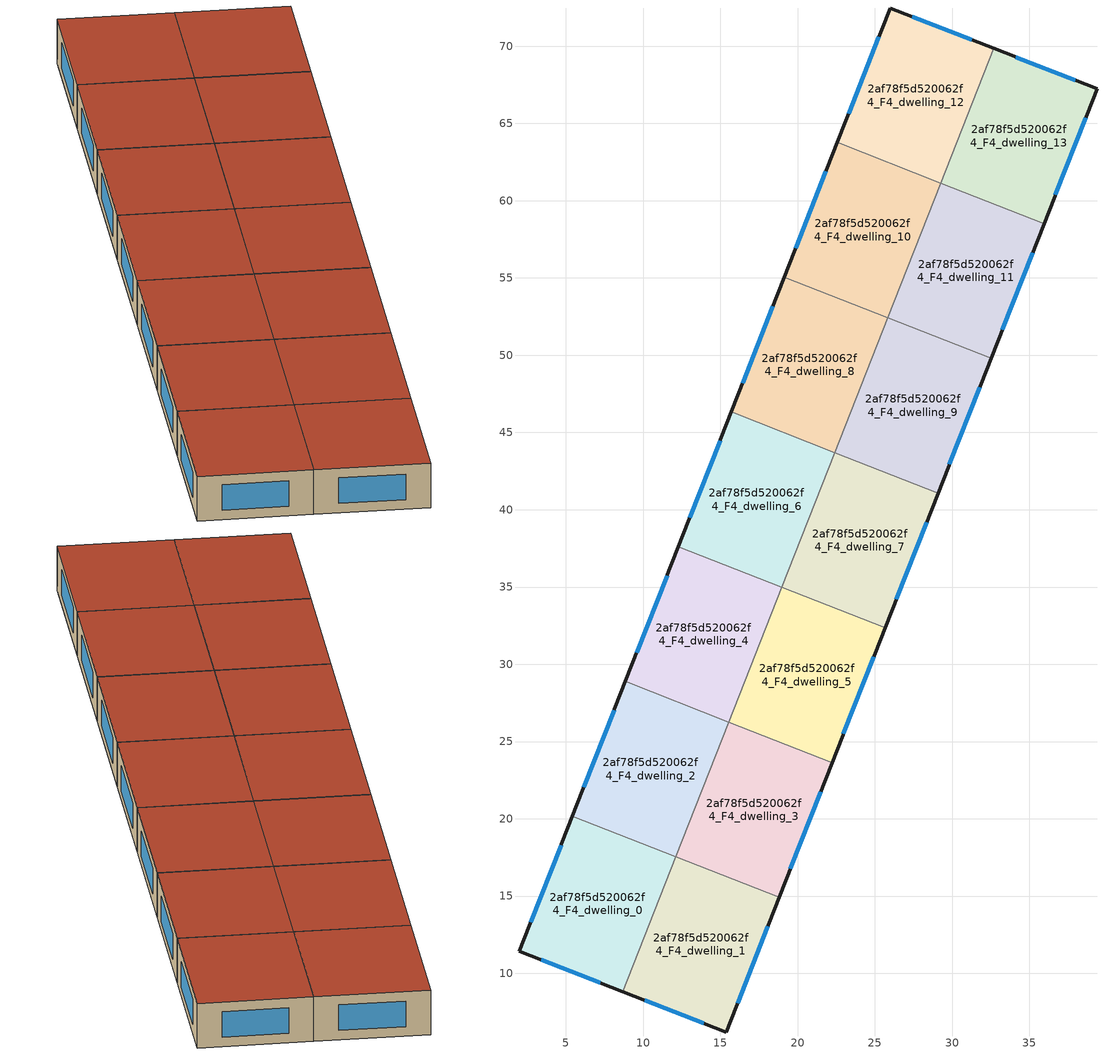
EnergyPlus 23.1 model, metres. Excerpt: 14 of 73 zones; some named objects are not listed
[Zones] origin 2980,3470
2af78f5d520062f4_F4_dwelling_0
 floor to 2af78f5d520062f4_F3_dwelling_0 (EU_floor_Construction): 12.11,17.54 8.68,8.82 1.99,11.43 5.42,20.17 z12
 wall outside (EU_wall_Construction): 5.42,20.17 1.99,11.43 8.68,8.82 z12:15
 wall to 2af78f5d520062f4_F4_dwelling_1 (EU_wall_Construction): 8.68,8.82 12.11,17.54 z12:15
 wall to 2af78f5d520062f4_F4_dwelling_2 (EU_wall_Construction): 12.11,17.54 5.42,20.17 z12:15
 window (EU_Window_Construction): 3.42,10.87 7.24,9.38 / 4.69,18.3 2.72,13.3 z12.64:14.36
 roof outside (EU_roof_Construction): 8.68,8.82 12.11,17.54 5.42,20.17 1.99,11.43 z15
2af78f5d520062f4_F4_dwelling_1
 floor to 2af78f5d520062f4_F3_dwelling_1 (EU_floor_Construction): 18.8,14.91 15.38,6.2 8.68,8.82 12.11,17.54 z12
 wall outside (EU_wall_Construction): 8.68,8.82 15.38,6.2 18.8,14.91 z12:15
 wall to 2af78f5d520062f4_F4_dwelling_3 (EU_wall_Construction): 18.8,14.91 12.11,17.54 z12:15
 window (EU_Window_Construction): 10.11,8.26 13.94,6.76 / 16.11,8.07 18.07,13.04 z12.64:14.36
 roof outside (EU_roof_Construction): 15.38,6.2 18.8,14.91 12.11,17.54 8.68,8.82 z15
2af78f5d520062f4_F4_dwelling_10
 floor to 2af78f5d520062f4_F3_dwelling_10 (EU_floor_Construction): 29.26,61.14 25.83,52.42 19.14,55.05 22.57,63.77 z12
 wall outside (EU_wall_Construction): 22.57,63.77 19.14,55.05 z12:15
 wall to 2af78f5d520062f4_F4_dwelling_8 (EU_wall_Construction): 19.14,55.05 25.83,52.42 z12:15
 wall to 2af78f5d520062f4_F4_dwelling_11 (EU_wall_Construction): 25.83,52.42 29.26,61.14 z12:15
 wall to 2af78f5d520062f4_F4_dwelling_12 (EU_wall_Construction): 29.26,61.14 22.57,63.77 z12:15
 window (EU_Window_Construction): 21.84,61.9 19.88,56.92 z12.64:14.36
 roof outside (EU_roof_Construction): 25.83,52.42 29.26,61.14 22.57,63.77 19.14,55.05 z15
2af78f5d520062f4_F4_dwelling_11
 floor to 2af78f5d520062f4_F3_dwelling_11 (EU_floor_Construction): 35.95,58.51 32.52,49.79 25.83,52.42 29.26,61.14 z12
 wall outside (EU_wall_Construction): 32.52,49.79 35.95,58.51 z12:15
 wall to 2af78f5d520062f4_F4_dwelling_9 (EU_wall_Construction): 25.83,52.42 32.52,49.79 z12:15
 wall to 2af78f5d520062f4_F4_dwelling_13 (EU_wall_Construction): 35.95,58.51 29.27,61.14 z12:15
 window (EU_Window_Construction): 33.26,51.66 35.22,56.64 z12.64:14.36
 roof outside (EU_roof_Construction): 32.52,49.79 35.95,58.51 29.26,61.14 25.83,52.42 z15
2af78f5d520062f4_F4_dwelling_12
 floor to 2af78f5d520062f4_F3_dwelling_12 (EU_floor_Construction): 32.7,69.86 29.27,61.14 22.57,63.77 25.99,72.47 z12
 wall outside (EU_wall_Construction): 32.7,69.86 25.99,72.47 22.57,63.77 z12:15
 wall to 2af78f5d520062f4_F4_dwelling_13 (EU_wall_Construction): 29.27,61.14 32.7,69.86 z12:15
 window (EU_Window_Construction): 25.26,70.61 23.3,65.63 / 31.26,70.42 27.43,71.91 z12.64:14.36
 roof outside (EU_roof_Construction): 29.27,61.14 32.7,69.86 25.99,72.47 22.57,63.77 z15
2af78f5d520062f4_F4_dwelling_13
 floor to 2af78f5d520062f4_F3_dwelling_13 (EU_floor_Construction): 39.39,67.24 35.95,58.51 29.27,61.14 32.7,69.86 z12
 wall outside (EU_wall_Construction): 35.95,58.51 39.39,67.24 32.7,69.86 z12:15
 window (EU_Window_Construction): 37.96,67.8 34.13,69.3 / 36.69,60.38 38.65,65.37 z12.64:14.36
 roof outside (EU_roof_Construction): 35.95,58.51 39.39,67.24 32.7,69.86 29.27,61.14 z15
2af78f5d520062f4_F4_dwelling_2
 floor to 2af78f5d520062f4_F3_dwelling_2 (EU_floor_Construction): 15.54,26.26 12.11,17.54 5.42,20.17 8.85,28.89 z12
 wall outside (EU_wall_Construction): 8.85,28.89 5.42,20.17 z12:15
 wall to 2af78f5d520062f4_F4_dwelling_4 (EU_wall_Construction): 15.54,26.26 8.85,28.89 z12:15
 wall to 2af78f5d520062f4_F4_dwelling_3 (EU_wall_Construction): 12.11,17.54 15.54,26.26 z12:15
 window (EU_Window_Construction): 8.12,27.02 6.16,22.04 z12.64:14.36
 roof outside (EU_roof_Construction): 12.11,17.54 15.54,26.26 8.85,28.89 5.42,20.17 z15
2af78f5d520062f4_F4_dwelling_3
 floor to 2af78f5d520062f4_F3_dwelling_3 (EU_floor_Construction): 22.23,23.63 18.8,14.91 12.11,17.54 15.54,26.26 z12
 wall outside (EU_wall_Construction): 18.8,14.91 22.23,23.63 z12:15
 wall to 2af78f5d520062f4_F4_dwelling_5 (EU_wall_Construction): 22.23,23.63 15.54,26.26 z12:15
 window (EU_Window_Construction): 19.54,16.78 21.5,21.76 z12.64:14.36
 roof outside (EU_roof_Construction): 18.8,14.91 22.23,23.63 15.54,26.26 12.11,17.54 z15
2af78f5d520062f4_F4_dwelling_4
 floor to 2af78f5d520062f4_F3_dwelling_4 (EU_floor_Construction): 18.97,34.98 15.54,26.26 8.85,28.89 12.28,37.61 z12
 wall outside (EU_wall_Construction): 12.28,37.61 8.85,28.89 z12:15
 wall to 2af78f5d520062f4_F4_dwelling_6 (EU_wall_Construction): 18.97,34.98 12.28,37.61 z12:15
 wall to 2af78f5d520062f4_F4_dwelling_5 (EU_wall_Construction): 15.54,26.26 18.97,34.98 z12:15
 window (EU_Window_Construction): 11.55,35.74 9.59,30.76 z12.64:14.36
 roof outside (EU_roof_Construction): 15.54,26.26 18.97,34.98 12.28,37.61 8.85,28.89 z15
2af78f5d520062f4_F4_dwelling_5
 floor to 2af78f5d520062f4_F3_dwelling_5 (EU_floor_Construction): 25.66,32.35 22.23,23.63 15.54,26.26 18.97,34.98 z12
 wall outside (EU_wall_Construction): 22.23,23.63 25.66,32.35 z12:15
 wall to 2af78f5d520062f4_F4_dwelling_7 (EU_wall_Construction): 25.66,32.35 18.97,34.98 z12:15
 window (EU_Window_Construction): 22.97,25.5 24.93,30.48 z12.64:14.36
 roof outside (EU_roof_Construction): 22.23,23.63 25.66,32.35 18.97,34.98 15.54,26.26 z15
2af78f5d520062f4_F4_dwelling_6
 floor to 2af78f5d520062f4_F3_dwelling_6 (EU_floor_Construction): 22.4,43.7 18.97,34.98 12.28,37.61 15.71,46.33 z12
 wall outside (EU_wall_Construction): 15.71,46.33 12.28,37.61 z12:15
 wall to 2af78f5d520062f4_F4_dwelling_8 (EU_wall_Construction): 22.4,43.7 15.71,46.33 z12:15
 wall to 2af78f5d520062f4_F4_dwelling_7 (EU_wall_Construction): 18.97,34.98 22.4,43.7 z12:15
 window (EU_Window_Construction): 14.98,44.46 13.02,39.48 z12.64:14.36
 roof outside (EU_roof_Construction): 18.97,34.98 22.4,43.7 15.71,46.33 12.28,37.61 z15
2af78f5d520062f4_F4_dwelling_7
 floor to 2af78f5d520062f4_F3_dwelling_7 (EU_floor_Construction): 29.09,41.07 25.66,32.35 18.97,34.98 22.4,43.7 z12
 wall outside (EU_wall_Construction): 25.66,32.35 29.09,41.07 z12:15
 wall to 2af78f5d520062f4_F4_dwelling_9 (EU_wall_Construction): 29.09,41.07 22.4,43.7 z12:15
 window (EU_Window_Construction): 26.4,34.22 28.36,39.2 z12.64:14.36
 roof outside (EU_roof_Construction): 25.66,32.35 29.09,41.07 22.4,43.7 18.97,34.98 z15
2af78f5d520062f4_F4_dwelling_8
 floor to 2af78f5d520062f4_F3_dwelling_8 (EU_floor_Construction): 25.83,52.42 22.4,43.7 15.71,46.33 19.14,55.05 z12
 wall outside (EU_wall_Construction): 19.14,55.05 15.71,46.33 z12:15
 wall to 2af78f5d520062f4_F4_dwelling_9 (EU_wall_Construction): 22.4,43.7 25.83,52.42 z12:15
 window (EU_Window_Construction): 18.41,53.18 16.45,48.2 z12.64:14.36
 roof outside (EU_roof_Construction): 22.4,43.7 25.83,52.42 19.14,55.05 15.71,46.33 z15
2af78f5d520062f4_F4_dwelling_9
 floor to 2af78f5d520062f4_F3_dwelling_9 (EU_floor_Construction): 32.52,49.79 29.09,41.07 22.4,43.7 25.83,52.42 z12
 wall outside (EU_wall_Construction): 29.09,41.07 32.52,49.79 z12:15
 window (EU_Window_Construction): 29.83,42.94 31.79,47.92 z12.64:14.36
 roof outside (EU_roof_Construction): 29.09,41.07 32.52,49.79 25.83,52.42 22.4,43.7 z15
[Building]
EU S2 Campaign: North Axis=0; Terrain=City; Solar Distribution=FullExterior
[Site:Location]
Yerevan-Zvartnots.Intl.AP: Latitude=40.15; Longitude=44.383; Time Zone=4; Elevation=854
[SizingPeriod:WeatherFileDays]
AnnualSizingPeriod: Begin Month=1; Begin Day of Month=1; End Month=12; End Day of Month=31; Day of Week for Start Day=Monday; Use Weather File Daylight Saving Period=No; Use Weather File Rain and Snow Indicators=No
[MATERIAL]
EU_InternalMass_Material: Roughness=MediumRough; Thickness=0.1; Conductivity=1; Density=1800; Specific Heat=900; Thermal Absorptance=0.9; Solar Absorptance=0.7; Visible Absorptance=0.7
[MATERIAL:NOMASS] Roughness=MediumRough; Thermal Absorptance=0.9; Solar Absorptance=0.7; Visible Absorptance=0.7
Name | Thermal Resistance
EU_wall_NoMass | 1.05043
EU_roof_NoMass | 1.45357
EU_floor_NoMass | 0.478065
[WINDOWMATERIAL:SIMPLEGLAZINGSYSTEM]
EU_Window_SimpleGlazing: UFactor=2.5566; Solar Heat Gain Coefficient=0.75; Visible Transmittance=0.75
[CONSTRUCTION]
EU_wall_Construction: EU_wall_NoMass
EU_roof_Construction: EU_roof_NoMass
EU_floor_Construction: EU_floor_NoMass
EU_Window_Construction: EU_Window_SimpleGlazing
EU_InternalMass_Construction: EU_InternalMass_Material
[ZONE] Type=1; Multiplier=1; Ceiling Height=autocalculate; Floor Area=autocalculate; Part of Total Floor Area=Yes
Name | Volume
2af78f5d520062f4_F4_dwelling_0 | 202.064
2af78f5d520062f4_F4_dwelling_1 | 202.109
2af78f5d520062f4_F4_dwelling_10 | 202.081
2af78f5d520062f4_F4_dwelling_11 | 202.094
2af78f5d520062f4_F4_dwelling_12 | 202.084
2af78f5d520062f4_F4_dwelling_13 | 202.075
2af78f5d520062f4_F4_dwelling_2 | 202.07
2af78f5d520062f4_F4_dwelling_3 | 202.099
2af78f5d520062f4_F4_dwelling_4 | 202.067
2af78f5d520062f4_F4_dwelling_5 | 202.103
2af78f5d520062f4_F4_dwelling_6 | 202.071
2af78f5d520062f4_F4_dwelling_7 | 202.1
2af78f5d520062f4_F4_dwelling_8 | 202.093
2af78f5d520062f4_F4_dwelling_9 | 202.11
[INTERNALMASS] Construction=EU_InternalMass_Construction
Name | Zone or ZoneList | Surface Area
2af78f5d520062f4_F4_dwelling_0_EU_InternalMass | 2af78f5d520062f4_F4_dwelling_0 | 67.3584
2af78f5d520062f4_F4_dwelling_1_EU_InternalMass | 2af78f5d520062f4_F4_dwelling_1 | 67.368
2af78f5d520062f4_F4_dwelling_2_EU_InternalMass | 2af78f5d520062f4_F4_dwelling_2 | 67.3589
2af78f5d520062f4_F4_dwelling_3_EU_InternalMass | 2af78f5d520062f4_F4_dwelling_3 | 67.3651
2af78f5d520062f4_F4_dwelling_4_EU_InternalMass | 2af78f5d520062f4_F4_dwelling_4 | 67.3596
2af78f5d520062f4_F4_dwelling_5_EU_InternalMass | 2af78f5d520062f4_F4_dwelling_5 | 67.3613
2af78f5d520062f4_F4_dwelling_6_EU_InternalMass | 2af78f5d520062f4_F4_dwelling_6 | 67.3632
2af78f5d520062f4_F4_dwelling_7_EU_InternalMass | 2af78f5d520062f4_F4_dwelling_7 | 67.3589
2af78f5d520062f4_F4_dwelling_8_EU_InternalMass | 2af78f5d520062f4_F4_dwelling_8 | 67.362
2af78f5d520062f4_F4_dwelling_9_EU_InternalMass | 2af78f5d520062f4_F4_dwelling_9 | 67.3699
2af78f5d520062f4_F4_dwelling_10_EU_InternalMass | 2af78f5d520062f4_F4_dwelling_10 | 67.3619
2af78f5d520062f4_F4_dwelling_11_EU_InternalMass | 2af78f5d520062f4_F4_dwelling_11 | 67.3646
2af78f5d520062f4_F4_dwelling_12_EU_InternalMass | 2af78f5d520062f4_F4_dwelling_12 | 67.3616
2af78f5d520062f4_F4_dwelling_13_EU_InternalMass | 2af78f5d520062f4_F4_dwelling_13 | 67.356
[OTHEREQUIPMENT] Fuel Type=Electricity; Design Level Calculation Method=Watts/Area; Power per Zone Floor Area=1; Fraction Latent=0; Fraction Radiant=0; Fraction Lost=0; Carbon Dioxide Generation Rate=0; EndUse Subcategory=EU_Step8_InternalGains
Name | Zone or ZoneList or Space or SpaceList | Schedule
EU_Step8_InternalGain_2af78f5d520062f4_F4_dwelling_0_f000 | 2af78f5d520062f4_F4_dwelling_0 | EU_Step8_GainSchedule_2af78f5d520062f4_F4_dwelling_0_f000
EU_Step8_InternalGain_2af78f5d520062f4_F4_dwelling_1_f000 | 2af78f5d520062f4_F4_dwelling_1 | EU_Step8_GainSchedule_2af78f5d520062f4_F4_dwelling_1_f000
EU_Step8_InternalGain_2af78f5d520062f4_F4_dwelling_2_f000 | 2af78f5d520062f4_F4_dwelling_2 | EU_Step8_GainSchedule_2af78f5d520062f4_F4_dwelling_2_f000
EU_Step8_InternalGain_2af78f5d520062f4_F4_dwelling_3_f000 | 2af78f5d520062f4_F4_dwelling_3 | EU_Step8_GainSchedule_2af78f5d520062f4_F4_dwelling_3_f000
EU_Step8_InternalGain_2af78f5d520062f4_F4_dwelling_4_f000 | 2af78f5d520062f4_F4_dwelling_4 | EU_Step8_GainSchedule_2af78f5d520062f4_F4_dwelling_4_f000
EU_Step8_InternalGain_2af78f5d520062f4_F4_dwelling_5_f000 | 2af78f5d520062f4_F4_dwelling_5 | EU_Step8_GainSchedule_2af78f5d520062f4_F4_dwelling_5_f000
EU_Step8_InternalGain_2af78f5d520062f4_F4_dwelling_6_f000 | 2af78f5d520062f4_F4_dwelling_6 | EU_Step8_GainSchedule_2af78f5d520062f4_F4_dwelling_6_f000
EU_Step8_InternalGain_2af78f5d520062f4_F4_dwelling_7_f000 | 2af78f5d520062f4_F4_dwelling_7 | EU_Step8_GainSchedule_2af78f5d520062f4_F4_dwelling_7_f000
EU_Step8_InternalGain_2af78f5d520062f4_F4_dwelling_8_f000 | 2af78f5d520062f4_F4_dwelling_8 | EU_Step8_GainSchedule_2af78f5d520062f4_F4_dwelling_8_f000
EU_Step8_InternalGain_2af78f5d520062f4_F4_dwelling_9_f000 | 2af78f5d520062f4_F4_dwelling_9 | EU_Step8_GainSchedule_2af78f5d520062f4_F4_dwelling_9_f000
EU_Step8_InternalGain_2af78f5d520062f4_F4_dwelling_10_f000 | 2af78f5d520062f4_F4_dwelling_10 | EU_Step8_GainSchedule_2af78f5d520062f4_F4_dwelling_10_f000
EU_Step8_InternalGain_2af78f5d520062f4_F4_dwelling_11_f000 | 2af78f5d520062f4_F4_dwelling_11 | EU_Step8_GainSchedule_2af78f5d520062f4_F4_dwelling_11_f000
EU_Step8_InternalGain_2af78f5d520062f4_F4_dwelling_12_f000 | 2af78f5d520062f4_F4_dwelling_12 | EU_Step8_GainSchedule_2af78f5d520062f4_F4_dwelling_12_f000
EU_Step8_InternalGain_2af78f5d520062f4_F4_dwelling_13_f000 | 2af78f5d520062f4_F4_dwelling_13 | EU_Step8_GainSchedule_2af78f5d520062f4_F4_dwelling_13_f000
[ZONEVENTILATION:DESIGNFLOWRATE] Schedule=EU_AlwaysOn; Design Flow Rate Calculation Method=AirChanges/Hour; Air Changes per Hour=0.557805; Ventilation Type=Natural; Fan Pressure Rise=0; Fan Total Efficiency=1; Constant Term Coefficient=1; Temperature Term Coefficient=0; Velocity Term Coefficient=0; Velocity Squared Term Coefficient=0; Minimum Indoor Temperature=-100; Maximum Indoor Temperature=100; Delta Temperature=-100; Minimum Outdoor Temperature=-100; Maximum Outdoor Temperature=100; Maximum Wind Speed=40
Name | Zone or ZoneList or Space or SpaceList
EU_ConstantAir_2af78f5d520062f4_F4_dwelling_0 | 2af78f5d520062f4_F4_dwelling_0
EU_ConstantAir_2af78f5d520062f4_F4_dwelling_1 | 2af78f5d520062f4_F4_dwelling_1
EU_ConstantAir_2af78f5d520062f4_F4_dwelling_2 | 2af78f5d520062f4_F4_dwelling_2
EU_ConstantAir_2af78f5d520062f4_F4_dwelling_3 | 2af78f5d520062f4_F4_dwelling_3
EU_ConstantAir_2af78f5d520062f4_F4_dwelling_4 | 2af78f5d520062f4_F4_dwelling_4
EU_ConstantAir_2af78f5d520062f4_F4_dwelling_5 | 2af78f5d520062f4_F4_dwelling_5
EU_ConstantAir_2af78f5d520062f4_F4_dwelling_6 | 2af78f5d520062f4_F4_dwelling_6
EU_ConstantAir_2af78f5d520062f4_F4_dwelling_7 | 2af78f5d520062f4_F4_dwelling_7
EU_ConstantAir_2af78f5d520062f4_F4_dwelling_8 | 2af78f5d520062f4_F4_dwelling_8
EU_ConstantAir_2af78f5d520062f4_F4_dwelling_9 | 2af78f5d520062f4_F4_dwelling_9
EU_ConstantAir_2af78f5d520062f4_F4_dwelling_10 | 2af78f5d520062f4_F4_dwelling_10
EU_ConstantAir_2af78f5d520062f4_F4_dwelling_11 | 2af78f5d520062f4_F4_dwelling_11
EU_ConstantAir_2af78f5d520062f4_F4_dwelling_12 | 2af78f5d520062f4_F4_dwelling_12
EU_ConstantAir_2af78f5d520062f4_F4_dwelling_13 | 2af78f5d520062f4_F4_dwelling_13
[HVACTEMPLATE:ZONE:IDEALLOADSAIRSYSTEM] System Availability Schedule=EU_AlwaysOn; Maximum Heating Supply Air Temperature=50; Minimum Cooling Supply Air Temperature=13; Maximum Heating Supply Air Humidity Ratio=0.0156; Minimum Cooling Supply Air Humidity Ratio=0.0077; Heating Limit=NoLimit; Cooling Limit=NoLimit; Heating Availability Schedule=EU_AlwaysOn; Cooling Availability Schedule=EU_CoolingOff; Dehumidification Control Type=ConstantSensibleHeatRatio; Cooling Sensible Heat Ratio=0.7; Dehumidification Setpoint=60; Humidification Control Type=None; Humidification Setpoint=30; Outdoor Air Method=None; Outdoor Air Flow Rate per Person=0.00944; Outdoor Air Flow Rate per Zone Floor Area=0; Outdoor Air Flow Rate per Zone=0; Demand Controlled Ventilation Type=None; Outdoor Air Economizer Type=NoEconomizer; Heat Recovery Type=None; Sensible Heat Recovery Effectiveness=0.7; Latent Heat Recovery Effectiveness=0.65
Name | Template Thermostat
2af78f5d520062f4_F4_dwelling_0 | EU_HeatOnly_2af78f5d520062f4_F4_dwelling_0
2af78f5d520062f4_F4_dwelling_1 | EU_HeatOnly_2af78f5d520062f4_F4_dwelling_1
2af78f5d520062f4_F4_dwelling_2 | EU_HeatOnly_2af78f5d520062f4_F4_dwelling_2
2af78f5d520062f4_F4_dwelling_3 | EU_HeatOnly_2af78f5d520062f4_F4_dwelling_3
2af78f5d520062f4_F4_dwelling_4 | EU_HeatOnly_2af78f5d520062f4_F4_dwelling_4
2af78f5d520062f4_F4_dwelling_5 | EU_HeatOnly_2af78f5d520062f4_F4_dwelling_5
2af78f5d520062f4_F4_dwelling_6 | EU_HeatOnly_2af78f5d520062f4_F4_dwelling_6
2af78f5d520062f4_F4_dwelling_7 | EU_HeatOnly_2af78f5d520062f4_F4_dwelling_7
2af78f5d520062f4_F4_dwelling_8 | EU_HeatOnly_2af78f5d520062f4_F4_dwelling_8
2af78f5d520062f4_F4_dwelling_9 | EU_HeatOnly_2af78f5d520062f4_F4_dwelling_9
2af78f5d520062f4_F4_dwelling_10 | EU_HeatOnly_2af78f5d520062f4_F4_dwelling_10
2af78f5d520062f4_F4_dwelling_11 | EU_HeatOnly_2af78f5d520062f4_F4_dwelling_11
2af78f5d520062f4_F4_dwelling_12 | EU_HeatOnly_2af78f5d520062f4_F4_dwelling_12
2af78f5d520062f4_F4_dwelling_13 | EU_HeatOnly_2af78f5d520062f4_F4_dwelling_13
[SIZING:ZONE] Zone Cooling Design Supply Air Temperature Input Method=SupplyAirTemperature; Zone Cooling Design Supply Air Temperature=13; Zone Heating Design Supply Air Temperature Input Method=SupplyAirTemperature; Zone Heating Design Supply Air Temperature=50; Zone Cooling Design Supply Air Humidity Ratio=0.008; Zone Heating Design Supply Air Humidity Ratio=0.008; Cooling Design Air Flow Method=DesignDay; Cooling Design Air Flow Rate=0; Cooling Minimum Air Flow per Zone Floor Area=0.000762; Cooling Minimum Air Flow=0; Cooling Minimum Air Flow Fraction=0.2; Heating Design Air Flow Method=DesignDay; Heating Design Air Flow Rate=0; Heating Maximum Air Flow per Zone Floor Area=0.002032; Heating Maximum Air Flow=0.141576; Heating Maximum Air Flow Fraction=0.3; Account for Dedicated Outdoor Air System=No; Dedicated Outdoor Air System Control Strategy=NeutralSupplyAir; Dedicated Outdoor Air Low Setpoint Temperature for Design=autosize; Dedicated Outdoor Air High Setpoint Temperature for Design=autosize; Zone Load Sizing Method=Sensible Load Only No Latent Load; Zone Latent Cooling Design Supply Air Humidity Ratio Input Method=HumidityRatioDifference; Zone Cooling Design Supply Air Humidity Ratio Difference=0.005; Zone Latent Heating Design Supply Air Humidity Ratio Input Method=HumidityRatioDifference; Zone Humidification Design Supply Air Humidity Ratio Difference=0.005
2af78f5d520062f4_F4_dwelling_0; 2af78f5d520062f4_F4_dwelling_1; 2af78f5d520062f4_F4_dwelling_2; 2af78f5d520062f4_F4_dwelling_3; 2af78f5d520062f4_F4_dwelling_4; 2af78f5d520062f4_F4_dwelling_5; 2af78f5d520062f4_F4_dwelling_6; 2af78f5d520062f4_F4_dwelling_7; 2af78f5d520062f4_F4_dwelling_8; 2af78f5d520062f4_F4_dwelling_9; 2af78f5d520062f4_F4_dwelling_10; 2af78f5d520062f4_F4_dwelling_11; 2af78f5d520062f4_F4_dwelling_12; 2af78f5d520062f4_F4_dwelling_13
[SCHEDULE:CONSTANT]
Name | Hourly Value
EU_AlwaysOn | 1
EU_CoolingOff | 0
[SCHEDULE:FILE] Column Number=1; Rows to Skip at Top=0; Number of Hours of Data=8760; Column Separator=Comma; Interpolate to Timestep=No; Minutes per Item=60; Adjust Schedule for Daylight Savings=Yes
Name | File
EU_Step8_GainSchedule_2af78f5d520062f4_F4_dwelling_0_f000 | ../../schedules/2af78f5d520062f4/2af78f5d520062f4_F4_dwelling_0_f000_gain.csv
EU_Step8_GainSchedule_2af78f5d520062f4_F4_dwelling_1_f000 | ../../schedules/2af78f5d520062f4/2af78f5d520062f4_F4_dwelling_1_f000_gain.csv
EU_Step8_GainSchedule_2af78f5d520062f4_F4_dwelling_2_f000 | ../../schedules/2af78f5d520062f4/2af78f5d520062f4_F4_dwelling_2_f000_gain.csv
EU_Step8_GainSchedule_2af78f5d520062f4_F4_dwelling_3_f000 | ../../schedules/2af78f5d520062f4/2af78f5d520062f4_F4_dwelling_3_f000_gain.csv
EU_Step8_GainSchedule_2af78f5d520062f4_F4_dwelling_4_f000 | ../../schedules/2af78f5d520062f4/2af78f5d520062f4_F4_dwelling_4_f000_gain.csv
EU_Step8_GainSchedule_2af78f5d520062f4_F4_dwelling_5_f000 | ../../schedules/2af78f5d520062f4/2af78f5d520062f4_F4_dwelling_5_f000_gain.csv
EU_Step8_GainSchedule_2af78f5d520062f4_F4_dwelling_6_f000 | ../../schedules/2af78f5d520062f4/2af78f5d520062f4_F4_dwelling_6_f000_gain.csv
EU_Step8_GainSchedule_2af78f5d520062f4_F4_dwelling_7_f000 | ../../schedules/2af78f5d520062f4/2af78f5d520062f4_F4_dwelling_7_f000_gain.csv
EU_Step8_GainSchedule_2af78f5d520062f4_F4_dwelling_8_f000 | ../../schedules/2af78f5d520062f4/2af78f5d520062f4_F4_dwelling_8_f000_gain.csv
EU_Step8_GainSchedule_2af78f5d520062f4_F4_dwelling_9_f000 | ../../schedules/2af78f5d520062f4/2af78f5d520062f4_F4_dwelling_9_f000_gain.csv
EU_Step8_GainSchedule_2af78f5d520062f4_F4_dwelling_10_f000 | ../../schedules/2af78f5d520062f4/2af78f5d520062f4_F4_dwelling_10_f000_gain.csv
EU_Step8_GainSchedule_2af78f5d520062f4_F4_dwelling_11_f000 | ../../schedules/2af78f5d520062f4/2af78f5d520062f4_F4_dwelling_11_f000_gain.csv
EU_Step8_GainSchedule_2af78f5d520062f4_F4_dwelling_12_f000 | ../../schedules/2af78f5d520062f4/2af78f5d520062f4_F4_dwelling_12_f000_gain.csv
EU_Step8_GainSchedule_2af78f5d520062f4_F4_dwelling_13_f000 | ../../schedules/2af78f5d520062f4/2af78f5d520062f4_F4_dwelling_13_f000_gain.csv
